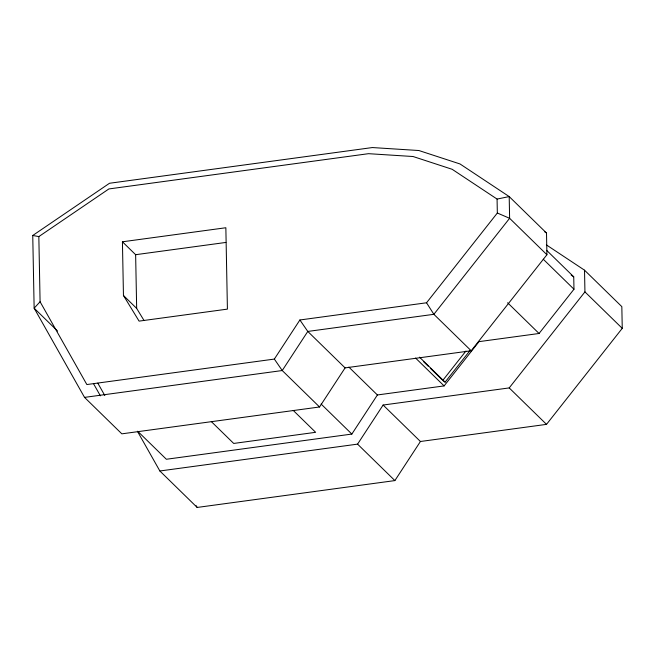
<?xml version="1.0" encoding="UTF-8"?>
<svg xmlns="http://www.w3.org/2000/svg" width="655" height="655" viewBox="0 0 655 655"><rect width="100%" height="100%" fill="white"/><g stroke="black" fill="none" stroke-linecap="round" stroke-linejoin="round"><path stroke-width="0.98" d="M38.833 236.586L40.086 301.75L86.853 384.55L274.347 359.079L299.892 319.984L426.536 302.782L497.333 213.022L497.071 199.071L452.155 169.293L413.076 156.52L368.528 153.679L108.877 188.943L38.833 236.586L32.75 235.481L34.142 308.169L84.536 397.389L121.846 433.839L319.55 406.984L345.095 367.889L471.182 350.761L546.917 254.746L546.507 233.033L509.197 196.582L459.998 163.955L418.889 150.527L372.376 147.555L109.516 183.261L32.75 235.481M137.853 431.399L166.362 459.261L351.85 434.068L377.395 394.965L444.098 385.91L479.01 341.64L539.057 333.485L573.976 289.223L573.731 276.803L546.679 250.374M137.411 431.236L159.861 470.986L357.573 444.131L383.118 405.036L509.205 387.916L584.94 291.893L584.522 270.179L546.352 244.872M159.861 470.986L197.171 507.445L394.883 480.59L420.428 441.495L546.516 424.366L622.25 328.343L621.832 306.638L584.522 270.179M465.942 351.023L442.764 380.416L445.089 382.143L470.151 350.376M40.086 301.75L34.142 308.169L57.558 331.045M497.071 199.071L509.197 196.582L509.615 218.295L433.872 314.31L307.784 331.438L282.24 370.534L84.536 397.389M122.428 241.793L225.852 227.744L227.416 309.119L139.081 321.122L123.459 295.495L122.428 241.793L135.634 254.697L136.666 308.399L143.953 320.36M135.634 254.697L225.877 242.44M497.333 213.022L509.615 218.295L546.917 254.746M544.804 231.911L546.507 233.033M571.193 275.116L573.731 276.803M584.94 291.893L622.25 328.343M543.265 259.216L573.976 289.223M507.617 302.766L539.057 333.485M471.182 350.761L433.872 314.31L426.536 302.782M509.205 387.916L546.516 424.366M419.527 357.163L445.089 382.143M423.777 361.855L428.157 366.137M430.343 368.282L442.035 379.695M415.581 358.048L444.098 385.91M348.878 367.111L377.395 394.965M345.095 367.889L307.784 331.438L299.892 319.984M383.118 405.036L420.428 441.495M321.106 404.029L351.85 434.068M319.55 406.984L282.24 370.534L274.347 359.079M357.573 444.131L394.883 480.59M293.227 410.415L315.636 432.316L233.704 443.443L211.295 421.55M123.459 295.495L136.666 308.399M196.172 505.676L197.171 507.445M97.824 383.159L104.833 395.563M93.411 383.494L100.395 395.857"/></g></svg>
